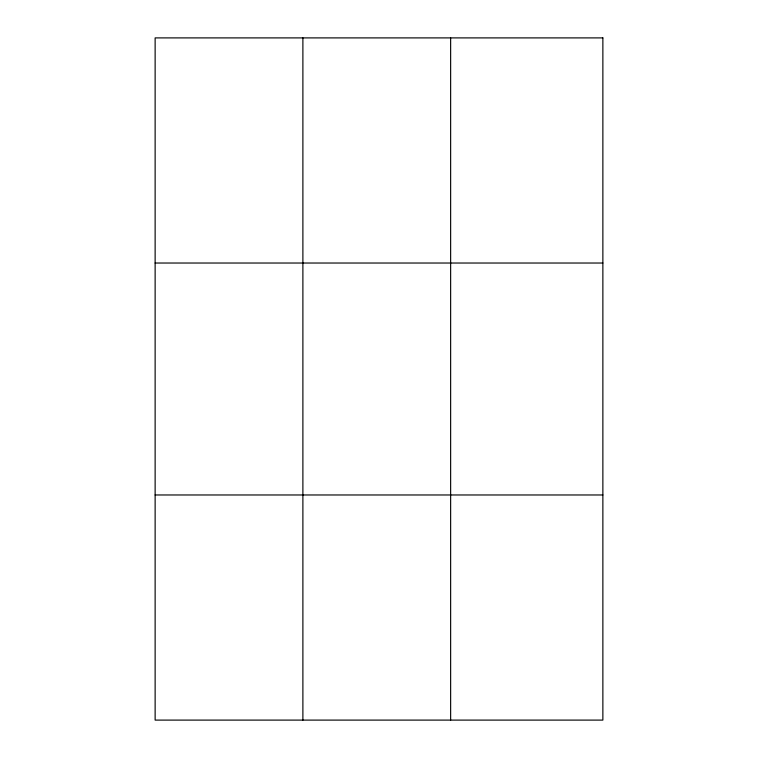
<?xml version="1.0" encoding="UTF-8"?>
<svg xmlns="http://www.w3.org/2000/svg" width="758" height="758" viewBox="0 0 758 758"><rect width="100%" height="100%" fill="white"/><g stroke="black" fill="none" stroke-linecap="round" stroke-linejoin="round"><path stroke-width="1.14" d="M302.887 720.1L302.887 37.9M450.64 720.1L450.64 37.9M155.134 263.026L602.866 263.026M155.134 494.974L602.866 494.974M602.866 37.9L602.866 720.1L155.134 720.1L155.134 37.9L602.866 37.9"/></g></svg>
